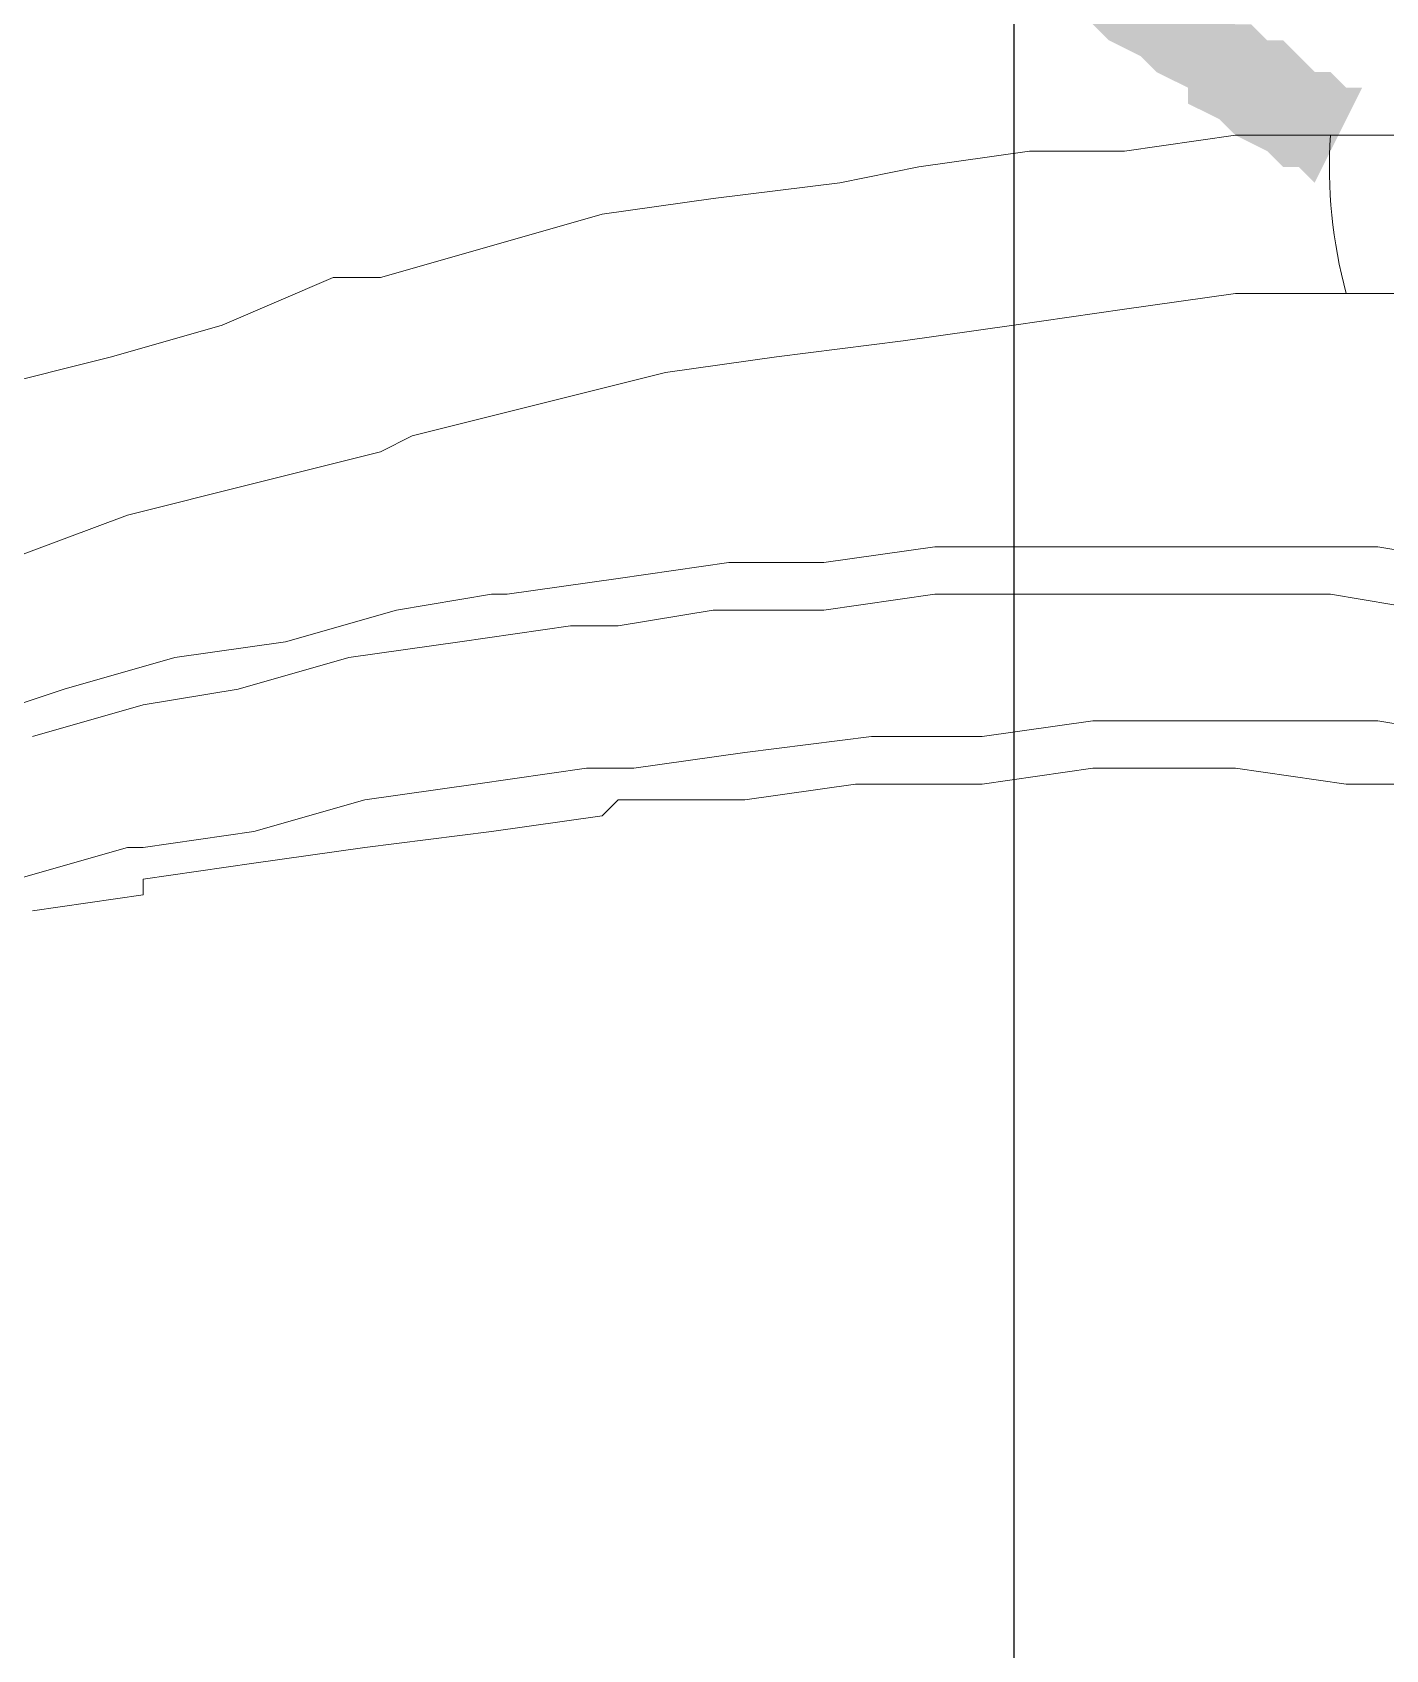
# Model space of a CAD drawing. Header units: millimetres. Extents: x -71336 to -35435, y -26189 to 22712.
# Drawn here: x -37393.383 to -37391.558, y -5687.241 to -5685.059 of the extents above; entities that cross this region are included whole.
import ezdxf
from ezdxf.enums import TextEntityAlignment as Align

# ---------------------------------------------------------------- set-up
doc = ezdxf.new("R2010")
doc.units = ezdxf.units.MM
doc.layers.add('SC - Equipment', color=7, linetype='Continuous', lineweight=13)
doc.layers.add('SC - Xlines', color=252, linetype='Continuous', plot=False)
doc.styles.get("Standard").update_dxf_attribs({"font": 'arial.ttf', "height": 35})

# ---------------------------------------------------------------- blocks, each defined once
blk = doc.blocks.new('BARCO CLICKSHARE BUTTON WITH TEXT - SCHEMATIC')
at = {"layer": 'SC - Equipment', "lineweight": 0, "transparency": 33554687}
blk.add_hatch(color=7, dxfattribs=at).paths.add_polyline_path([(-0.4697, -10.4182), (-0.4697, -10.4182), (-0.4697, -10.4395), (-0.4697, -10.4395), (-0.4697, -10.4395), (-0.4697, -10.4395), (-0.5338, -10.4609), (-0.4697, -10.4395), (-0.4697, -10.4395), (-0.5338, -10.4609), (-0.4697, -10.4395), (-0.4697, -10.4395), (-0.5338, -10.4609), (-0.4697, -10.4395), (-0.4697, -10.4395), (-0.5338, -10.4609), (-0.4697, -10.4395), (-0.4697, -10.4395), (-0.5338, -10.4822), (-0.4911, -10.4182), (-0.4911, -10.4182), (-0.5124, -10.4822), (-0.4911, -10.4182), (-0.4911, -10.4182), (-0.5124, -10.4822), (-0.5124, -10.4182), (-0.4911, -10.4182), (-0.5124, -10.4822), (-0.5124, -10.4182), (-0.5124, -10.4182), (-0.5124, -10.4182), (-0.5124, -10.4822), (-0.5124, -10.4182), (-0.5124, -10.4182), (-0.5124, -10.4182), (-0.5124, -10.4182), (-0.4911, -10.4182), (-0.4911, -10.4182), (-0.4911, -10.4182), (-0.4911, -10.4182), (-0.4911, -10.4182), (-0.4697, -10.4182), (-0.4697, -10.4182), (-0.4697, -10.4182), (-0.4697, -10.4182), (-0.4484, -10.4182), (-0.4484, -10.4182), (-0.4484, -10.4182), (-0.4484, -10.4182), (-0.427, -10.4182), (-0.427, -10.4182), (-0.4057, -10.4395), (-0.4057, -10.4395), (-0.3843, -10.4395), (-0.3843, -10.4395), (-0.363, -10.4395), (-0.363, -10.4395), (-0.3416, -10.4395), (-0.3416, -10.4395), (-0.3203, -10.4609), (-0.3203, -10.4609), (-0.2776, -10.4822), (-0.2776, -10.4822), (-0.2349, -10.4822), (-0.2349, -10.4822), (-0.2135, -10.5036), (-0.1922, -10.5036), (-0.1922, -10.5036), (-0.1495, -10.5249), (-0.1495, -10.5249), (-0.1068, -10.5463), (-0.1068, -10.5463), (-0.0641, -10.5676), (-0.0641, -10.5676), (-0.0214, -10.589), (-0.0214, -10.589), (0, -10.6103), (0, -10.6103), (0.0427, -10.6317), (0.0427, -10.6317), (0.0854, -10.6317), (0.0854, -10.6317), (0.1067, -10.653), (0.1067, -10.653), (0.1494, -10.6744), (0.1494, -10.6744), (0.1707, -10.6957), (0.1707, -10.6957), (0.2134, -10.7171), (0.2134, -10.7171), (0.2348, -10.7384), (0.2348, -10.7384), (0.2561, -10.7598), (0.2561, -10.7598), (0.2988, -10.8025), (0.3202, -10.8025), (0.3202, -10.8025), (0.3415, -10.8238), (0.3202, -10.8665), (0.3415, -10.8238), (0.3629, -10.8238), (0.3202, -10.8878), (0.3629, -10.8238), (0.3842, -10.8451), (0.4056, -10.8665), (0.4269, -10.8665), (0.4483, -10.8878), (0.4269, -10.9519), (0.4483, -10.8878), (0.4696, -10.8878), (0.4056, -11.0159), (0.3842, -10.9946), (0.3842, -10.9946), (0.3629, -10.9946), (0.3629, -10.9946), (0.3415, -10.9732), (0.3415, -10.9732), (0.2988, -10.9519), (0.2988, -10.9519), (0.2775, -10.9305), (0.2775, -10.9305), (0.2775, -10.9305), (0.2775, -10.9305), (0.2348, -10.9092), (0.2348, -10.9092), (0.2348, -10.8878), (0.1921, -10.8665), (0.2348, -10.8025), (0.1921, -10.8665), (0.1707, -10.8451), (0.128, -10.8238), (0.1067, -10.8025), (0.0854, -10.7811), (0.0427, -10.7598), (0.0213, -10.7598), (-0.0214, -10.7384), (-0.0427, -10.7171), (-0.0214, -10.653), (-0.0427, -10.7171), (-0.0641, -10.6957), (-0.0427, -10.653), (-0.0641, -10.6957), (-0.1068, -10.6744), (-0.0854, -10.6317), (-0.1068, -10.6744), (-0.1495, -10.653), (-0.1922, -10.653), (-0.1708, -10.589), (-0.1922, -10.653), (-0.2562, -10.6317), (-0.2562, -10.6317), (-0.2562, -10.6103), (-0.2776, -10.6103), (-0.3203, -10.589), (-0.363, -10.589), (-0.3416, -10.5249), (-0.363, -10.589), (-0.3843, -10.5676), (-0.363, -10.5036), (-0.3843, -10.5676), (-0.4057, -10.5676), (-0.427, -10.5676), (-0.4484, -10.5463), (-0.427, -10.4822), (-0.4484, -10.5463), (-0.4484, -10.5463), (-0.4484, -10.5463), (-0.4697, -10.5463), (-0.4697, -10.5463), (-0.4911, -10.5463), (-0.4911, -10.5463), (-0.4911, -10.4822), (-0.4911, -10.5463), (-0.4911, -10.5463), (-0.4911, -10.4822), (-0.4911, -10.5463), (-0.4911, -10.5463), (-0.4911, -10.5463), (-0.4911, -10.4822), (-0.4911, -10.5463), (-0.4911, -10.5463), (-0.4911, -10.5463), (-0.4911, -10.5463), (-0.5124, -10.5463), (-0.5124, -10.5463), (-0.5124, -10.5463), (-0.5124, -10.5463), (-0.5338, -10.5463), (-0.5338, -10.5463), (-0.5338, -10.5463), (-0.5338, -10.5463), (-0.5551, -10.5249), (-0.5551, -10.5249), (-0.5551, -10.5249), (-0.5765, -10.5249), (-0.5765, -10.5036), (-0.5765, -10.5036), (-0.5765, -10.5036), (-0.5765, -10.5036), (-0.5765, -10.5036), (-0.5765, -10.5036), (-0.5978, -10.4822), (-0.5978, -10.4822), (-0.5978, -10.4822), (-0.5978, -10.4822), (-0.5978, -10.4609), (-0.5978, -10.4609), (-0.5978, -10.4609), (-0.5978, -10.4609), (-0.5978, -10.4395), (-0.5978, -10.4395), (-0.5978, -10.4395)])
at = {"layer": 'SC - Equipment', "color": 7, "lineweight": 0, "transparency": 33554687}
for points in [[(0.5123, -10.9519), (0.4696, -10.9519), (0.4269, -10.9519), (0.2988, -10.9519), (0.1494, -10.9732), (0.0213, -10.9732), (-0.1281, -10.9946), (-0.2349, -11.0159), (-0.4057, -11.0373), (-0.5551, -11.0586), (-0.7046, -11.1013), (-0.854, -11.144), (-0.918, -11.144), (-1.0675, -11.2081), (-1.2169, -11.2508), (-1.3877, -11.2935)], [(0.4483, -11.1654), (0.4696, -11.1654), (0.5123, -11.1654), (0.555, -11.1654), (0.5977, -11.1654), (0.6404, -11.1654), (0.6618, -11.1654), (0.6831, -11.1654), (0.7258, -11.1654), (0.7685, -11.1654), (0.8112, -11.1654), (0.8539, -11.1654), (0.8966, -11.1654), (0.9179, -11.1867), (0.9606, -11.1867), (1.0033, -11.1867), (1.046, -11.2081), (1.0887, -11.2081), (1.1101, -11.2081), (1.1528, -11.2294), (1.1955, -11.2294), (1.2168, -11.2508)], [(1.0674, -11.5924), (0.9607, -11.571), (0.8326, -11.5497), (0.7258, -11.5283), (0.6191, -11.5283), (0.491, -11.507), (0.3629, -11.507), (0.2348, -11.507), (0.1067, -11.507), (-0.0427, -11.507), (-0.1068, -11.507), (-0.2562, -11.5283), (-0.3843, -11.5283), (-0.5338, -11.5497), (-0.6832, -11.571), (-0.7045, -11.571), (-0.8326, -11.5924), (-0.9821, -11.6351), (-1.1315, -11.6564), (-1.281, -11.6991), (-1.4091, -11.7418)], [(1.2595, -11.6991), (1.1528, -11.6777), (1.0247, -11.6564), (0.9179, -11.6351), (0.7899, -11.6137), (0.6831, -11.5924), (0.555, -11.5924), (0.4269, -11.571), (0.2988, -11.571), (0.1707, -11.571), (0.0426, -11.571), (-0.1068, -11.571), (-0.2562, -11.5924), (-0.4057, -11.5924), (-0.5338, -11.6137), (-0.5765, -11.6137), (-0.5978, -11.6137), (-0.7473, -11.6351), (-0.8967, -11.6564), (-1.0461, -11.6991), (-1.1742, -11.7204), (-1.3237, -11.7631)], [(1.4517, -11.9339), (1.3236, -11.9126), (1.1741, -11.8912), (1.046, -11.8699), (0.8966, -11.8485), (0.7472, -11.8272), (0.5977, -11.8272), (0.4483, -11.8272), (0.2988, -11.8058), (0.1494, -11.8058), (0.1067, -11.8058), (-0.0427, -11.8272), (-0.2135, -11.8272), (-0.363, -11.8485), (-0.5338, -11.8485), (-0.5551, -11.8699), (-0.7046, -11.8912), (-0.8753, -11.9126), (-1.0248, -11.9339), (-1.1742, -11.9553), (-1.1742, -11.9766), (-1.3237, -11.998)], [(-1.345, -11.9553), (-1.1956, -11.9126), (-1.1742, -11.9126), (-1.0248, -11.8912), (-0.8753, -11.8485), (-0.7259, -11.8272), (-0.5765, -11.8058), (-0.5551, -11.8058), (-0.5124, -11.8058), (-0.363, -11.7845), (-0.1922, -11.7631), (-0.0427, -11.7631), (0.1067, -11.7418), (0.1707, -11.7418), (0.3415, -11.7418), (0.491, -11.7418), (0.6191, -11.7631), (0.7685, -11.7631), (0.9179, -11.7845), (1.046, -11.8058), (1.1741, -11.8272), (1.3022, -11.8485), (1.4303, -11.8699)]]:
    blk.add_lwpolyline(points, dxfattribs=at)
blk.add_lwpolyline([(-1.3664, -11.5283), (-1.1956, -11.4643), (-1.0248, -11.4216), (-0.854, -11.3789), (-0.8113, -11.3575), (-0.6405, -11.3148), (-0.4697, -11.2721), (-0.3203, -11.2508), (-0.1495, -11.2294), (-0.0001, -11.2081), (0.1494, -11.1867), (0.2988, -11.1654), (0.4483, -11.1654, -0.082763), (0.4269, -10.9519)], format="xyb", dxfattribs=at)
at = {"ltscale": 5}
for tag, p in [('MAKE', (0, 10.9753)), ('MODEL', (0, 5.9753))]:
    blk.add_attdef(tag, text='', height=2.5, dxfattribs=at).set_placement(p, align=Align.MIDDLE_CENTER)
at = {"ltscale": 5, "flags": 1}
for tag, p in [('ROOM_TYPE', (45, -5)), ('LOCATION', (45, -10)), ('RACK_EQUIPMENT_(Y/N)', (45, -15)), ('IP_(Y/N)', (45, -30)), ('POE(WATT)', (45, -35)), ('AMP(@240V)', (45, -40)), ('WATT', (45, -45)), ('BTU/H', (45, -50)), ('WEIGHT(KG)', (45, -55)), ('TRANSFORMER_TAPS', (45, -60))]:
    blk.add_attdef(tag, p, '', height=2.5, dxfattribs=at)
for tag, p in [('DESCRIPTION', (56.9608, -23.892)), ('BRACKET', (53.1547, -63.4953))]:
    blk.add_attdef(tag, text='', height=2.5, dxfattribs=at).set_placement(p, align=Align.MIDDLE_CENTER)

msp = doc.modelspace()

# ---------------------------------------------------------------- linework, layer by layer
at = {"layer": 'SC - Xlines', "ltscale": 5}
msp.add_lwpolyline([(-37392.0597, -4973.2529), (-37392.0597, -5912.151)], dxfattribs=at)

# ---------------------------------------------------------------- block references
at = {"ltscale": 5}
msp.add_blockref('BARCO CLICKSHARE BUTTON WITH TEXT - SCHEMATIC', (-37392.0595, -5674.2461), dxfattribs=at)

doc.saveas('drawing.dxf')
